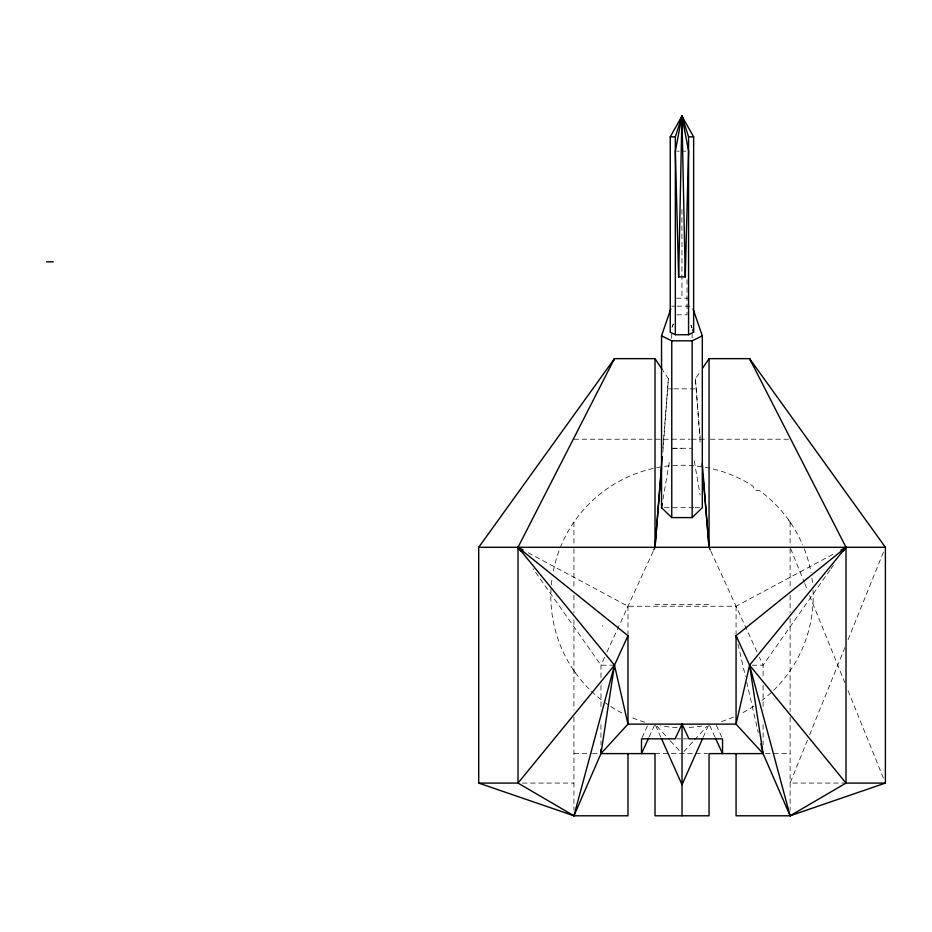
<?xml version="1.0" encoding="UTF-8"?>
<svg xmlns="http://www.w3.org/2000/svg" width="932" height="932" viewBox="0 0 932 932"><rect width="100%" height="100%" fill="white"/><g stroke="black" fill="none" stroke-linecap="round" stroke-linejoin="round"><path stroke-width="0.7" stroke-dasharray="4.66 3.5" d="M662.85 452.241L668.395 378.788L662.885 370.493M662.897 447.919L668.395 378.788M663.002 499.203L669.77 459.604M672.019 327.435L673.358 323.812M672.252 326.887L673.265 324.208M807.438 740.206L790.115 783.078L844.578 783.078M809.605 734.847L844.8 647.775M848.05 639.736L884.317 549.985M703.171 737.294L708.46 725.446M604.565 657.328L600.965 665.192L600.965 678.228M606.965 652.085L653.204 551.231M642.055 737.643L648.253 724.129M649.138 736.944L654.415 725.411M700.118 442.152L695.412 378.788L700.223 371.682M830.097 569.93L763.098 665.192L763.098 678.228M830.936 568.741L833.453 565.165M683.96 751.495L693.606 740.975M694.573 739.915L707.12 726.238M528.246 552.793L627.982 606.243L736.07 606.243L835.794 552.793M676.655 151.147L679.3 151.147M683.273 151.147L685.917 151.147M676.446 298.205L687.455 298.205M671.716 306.162L675.793 306.162M677.145 306.162L692.103 306.162M668.093 388.865L672.426 388.865M673.883 388.865L695.587 388.865M573.937 439.217L690.123 439.217M691.579 439.217L707.551 439.217M710.452 439.217L788.67 439.217M672.986 448.292L692.103 448.28M671.716 448.292L681.909 448.28M664.458 507.695L693.583 507.695M695.039 507.695L700.864 507.695M655.01 604.623L709.054 604.623M614.479 665.192L600.965 665.192L533.092 568.741M752.287 665.192L763.098 665.192L759.487 657.328M676.481 738.866L680.64 738.866M683.412 738.866L687.583 738.866M573.937 753.604L591.307 753.604M592.426 753.604L598.554 753.604M655.01 753.604L707.633 753.604M765.51 753.604L790.115 753.604M522.386 783.078L573.937 783.078M676.818 314.818L687.012 314.818L687.012 278.656M656.932 726.238L669.479 739.915M670.446 740.975L680.104 751.495M788.565 519.893L790.918 523.271M573.133 669.549L575.487 672.927M602.526 625.652L602.946 626.386M710.848 551.231L757.087 652.085M716.37 725.364L721.997 737.643M709.636 725.411L714.926 736.944M655.592 725.446L660.881 737.294M790.662 548.645L804.188 582.139M804.735 583.479L807.438 590.177M809.605 595.525L844.8 682.608M848.05 690.635L884.317 780.399M691.101 325.548L692.115 328.227M690.938 325.012L691.847 327.435M738.004 644.14L745.402 676.411M746.683 682.026L758.264 732.552M694.293 461.014L700.13 494.962M695.412 378.788L700.188 437.842M790.115 522.118L790.115 545.907M790.115 548.762L790.115 587.987M790.115 595.222L790.115 612.685M790.115 618.452L790.115 711.466M790.115 717.279L790.115 810.094M763.098 685.474L763.098 710.114M763.098 724.618L763.098 744.901M736.07 606.243L736.07 634.319M692.103 333.714L692.103 338.06M681.944 209.537L681.944 298.205M671.716 333.714L671.716 339.516M627.982 606.243L627.982 634.319M600.965 685.474L600.965 708.669M600.965 724.618L600.965 744.901M573.937 522.083L573.937 545.907M573.937 548.762L573.937 589.432M573.937 595.21L573.937 612.685M573.937 619.897L573.937 710.021M573.937 717.279L573.937 810.094M813.053 590.259A131.179 131.179 0 0 1 761.863 700.491M754.023 706.06A131.179 131.179 0 0 1 740.94 713.609M733.461 717.081A131.179 131.179 0 0 1 719.259 722.195M701.843 726.075A131.179 131.179 0 0 1 686.802 727.496M677.191 727.496A131.179 131.179 0 0 1 660.8 725.853M644.746 722.172A131.179 131.179 0 0 1 630.533 717.058M621.842 712.957A131.179 131.179 0 0 1 551.977 579.261M553.317 571.13A131.179 131.179 0 0 1 752.916 486.038L755.037 490.232L759.708 490.71A131.179 131.179 0 0 1 802.697 544.975M804.258 548.785A131.179 131.179 0 0 1 811.015 572.539M811.9 577.957A131.179 131.179 0 0 1 812.681 584.783"/><path stroke-width="1.4" d="M680.372 120.088L681.944 116.209L688.562 151.147L685.253 276.921L678.636 276.921L681.944 116.209L693.641 136.853L693.641 332.258L688.562 334.728L675.339 334.728L670.236 332.246L670.236 136.853L681.944 116.209L684.041 121.37M662.209 456.563L655.01 547.305L653.81 549.927M661.545 468.085L655.01 547.305L655.01 358.645L614.479 358.645L478.71 547.305L478.71 783.078L573.937 815.791L627.982 815.791L627.982 753.604M681.525 118.97L681.944 116.209L688.562 136.853L688.562 334.728M478.71 783.078L518.017 783.078L573.937 815.791L600.965 753.604L614.479 665.192L627.982 635.717L518.017 547.305L614.479 358.645L613.163 361.243M693.035 308.853L702.32 335.87L702.32 507.695L692.15 517.598L671.762 517.598L661.545 507.695L662.279 503.455M683.214 120.344L681.944 116.209L675.339 151.147L678.636 276.921M681.21 118.97L681.944 116.209L683.051 120.344M573.937 815.791L614.479 665.192L518.017 547.305L518.017 783.078L614.479 665.192L627.982 724.129L600.965 753.604L655.01 753.604L655.01 815.791L709.054 815.791L709.054 753.604L763.098 753.604L790.115 815.791L885.4 783.078L885.4 547.305L749.584 358.645L709.054 358.645L702.635 368.128M681.106 118.97L681.944 116.209L685.253 276.921M675.339 334.728L675.339 136.853L681.944 116.209M661.545 507.695L661.545 335.87L670.784 308.865M702.588 738.61L682.026 784.697L661.464 738.61M648.544 738.226L641.496 753.604L641.496 738.866L675.094 738.866L682.026 724.129L688.969 738.866L722.556 738.866L722.556 753.604L715.508 738.226M843.507 550.882L846.011 547.305L749.584 358.645L751.542 362.548M736.07 753.604L736.07 815.791L790.115 815.791L846.011 783.078L885.4 783.078M840.897 550.043L846.011 547.305L846.011 783.078L749.584 665.192L736.07 635.717L846.011 547.305L749.584 665.192L736.07 724.129L763.098 753.604L749.584 665.192L790.115 815.791M661.545 335.87L671.762 340.821L692.15 340.821L702.32 335.87M670.236 136.853L675.339 136.853M688.562 136.853L693.641 136.853M46.6 261.822L53.275 261.822M478.71 547.305L885.4 547.305M523.132 550.043L518.017 547.305L520.534 550.882M655.01 358.645L662.093 369.305M710.254 549.927L709.054 547.305L702.926 475.285M692.744 329.846L693.641 332.258M736.711 638.525L736.07 635.717L736.07 724.129L627.982 724.129L627.982 635.717M760.838 743.783L763.098 753.604M702.285 463.763L709.054 547.305L709.054 358.645M692.15 340.821L692.15 517.598M682.026 724.129L682.026 815.791M671.762 340.821L671.762 517.598M600.965 749.258L600.965 753.604"/></g></svg>
